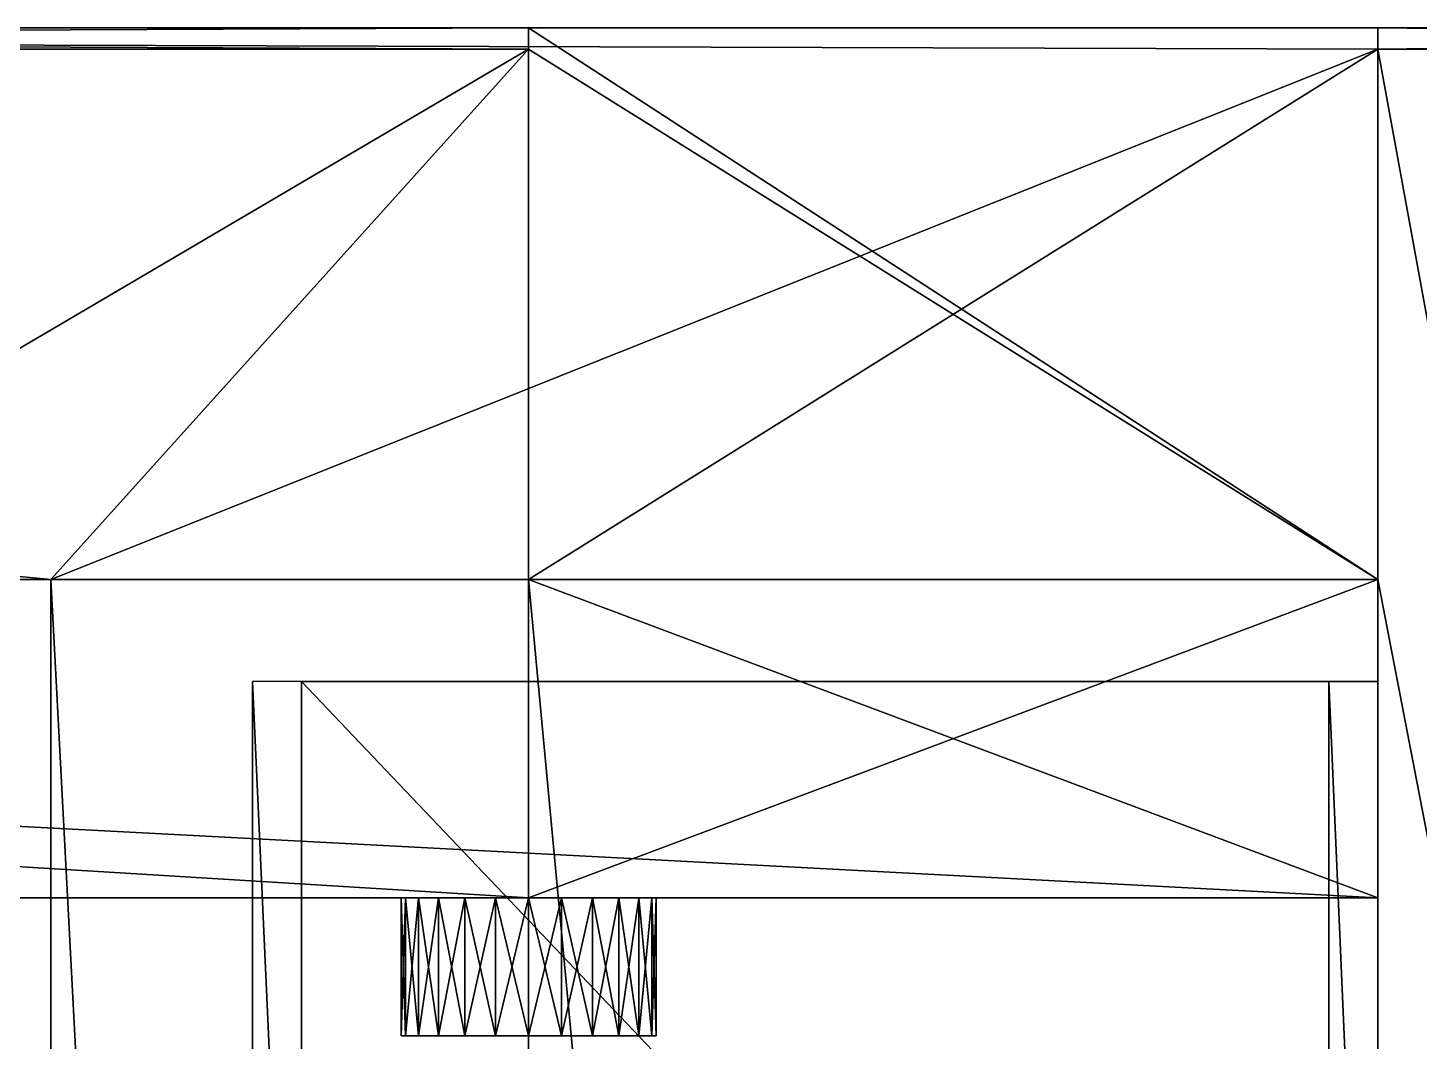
# Model space of a CAD drawing. Header units: millimetres. Extents: x -2 to 845, y -2 to 957.
# Drawn here: x 542.8 to 673.9, y 861.5 to 957 of the extents above; entities that cross this region are included whole.
import ezdxf

# ---------------------------------------------------------------- set-up
doc = ezdxf.new("R2010")
doc.units = ezdxf.units.MM
doc.header["$LTSCALE"] = 25.4

msp = doc.modelspace()

# ---------------------------------------------------------------- linework, layer by layer
for p, q in [((0, 957, -2), (845, 957, -2)), ((590, 957), (130, 957)), ((130, 957, 25), (590, 957, 25)), ((590, 957), (130, 957)), ((130, 957, 25), (590, 957, 25)), ((590, 957, 350), (130, 957, 350)), ((130, 957, 25), (590, 957, 25)), ((590, 957, 350), (130, 957, 350)), ((670, 957, 350), (590, 957, 350)), ((590, 955, 350), (590, 957, 350)), ((670, 957), (590, 957)), ((590, 955), (590, 957)), ((590, 955, 350), (590, 957, 350)), ((590, 957, 25), (590, 957, 350)), ((590, 955, 25), (590, 957, 25)), ((590, 957), (590, 957, 25)), ((590, 955), (590, 957)), ((590, 955, 25), (590, 957, 25)), ((590, 955), (590, 957)), ((590, 957), (590, 957, 25)), ((590, 955, 25), (590, 957, 25)), ((590, 955, 350), (590, 957, 350)), ((670, 957), (590, 957)), ((590, 957), (590, 957, 25)), ((590, 957, 25), (590, 957, 350)), ((670, 957, 350), (590, 957, 350)), ((590, 957, 25), (590, 957, 350)), ((670, 955, 350), (670, 957, 350)), ((670, 955), (670, 957)), ((670, 957), (670, 957, 350)), ((845, 957), (670, 957)), ((670, 957), (670, 957, 350)), ((670, 957, 350), (845, 957, 350)), ((670, 957, 350), (845, 957, 350)), ((670, 955, 350), (670, 957, 350)), ((670, 955, 350), (670, 957, 350)), ((670, 955), (670, 957)), ((670, 957), (670, 957, 350)), ((670, 955), (670, 957)), ((845, 957), (670, 957)), ((130, 955, 25), (590, 955, 25)), ((590, 955), (130, 955)), ((130, 955, 25), (590, 955, 25)), ((590, 955), (130, 955)), ((130, 955, 25), (590, 955, 25)), ((590, 955, 350), (130, 955, 350)), ((590, 955, 350), (590, 905, 350)), ((590, 905), (590, 955)), ((590, 905, 25), (590, 955, 25)), ((590, 955), (590, 955, 25)), ((590, 955, 350), (590, 905, 350)), ((590, 905, 25), (590, 955, 25)), ((590, 955), (590, 955, 25)), ((670, 955, 350), (670, 905, 350)), ((670, 955), (670, 905)), ((670, 955), (670, 955, 350)), ((670, 955, 350), (670, 905, 350)), ((670, 955), (670, 905)), ((845, 955), (670, 955)), ((670, 955, 350), (845, 955, 350)), ((670, 955), (670, 955, 350)), ((670, 955, 350), (845, 955, 350)), ((670, 955), (670, 955, 350)), ((845, 955), (670, 955)), ((845, 955), (670, 955)), ((845, 955, -2), (670, 955, -2)), ((670, 955), (670, 955, -2)), ((670, 955), (670, 905)), ((670, 955), (670, 955, -2)), ((670, 955, -2), (670, 905, -2)), ((845, 955, -2), (670, 955, -2)), ((670, 955, -2), (670, 905, -2)), ((670, 955, -2), (670, 905, -2)), ((845, 955, -2), (670, 955, -2)), ((590, 905, 337), (100, 905, 337)), ((100, 905, 307), (590, 905, 307)), ((590, 905, 337), (100, 905, 337)), ((100, 905, 307), (590, 905, 307)), ((545, 50), (545, 905)), ((545, 905), (590, 905)), ((545, 50, 25), (545, 905, 25)), ((545, 905, 25), (590, 905, 25)), ((545, 50, 25), (545, 905, 25)), ((545, 905), (545, 905, 25)), ((545, 905), (545, 905, -2)), ((545, 50, -2), (545, 905, -2)), ((545, 905, -2), (590, 905, -2)), ((545, 905), (545, 905, -2)), ((545, 905), (545, 905, 25)), ((545, 905, 25), (590, 905, 25)), ((545, 905, -2), (590, 905, -2)), ((545, 50, -2), (545, 905, -2)), ((545, 50, -2), (545, 905, -2)), ((545, 905, -2), (590, 905, -2)), ((670, 905, 350), (590, 905, 350)), ((670, 905), (590, 905)), ((590, 905, 350), (590, 905, 337)), ((670, 905, 337), (590, 905, 337)), ((670, 905, 350), (590, 905, 350)), ((670, 905), (590, 905)), ((590, 905), (590, 905, -2)), ((590, 905, 307), (590, 905, 25)), ((590, 905, 307), (670, 905, 307)), ((670, 905, 337), (590, 905, 337)), ((590, 905, 307), (590, 875, 307)), ((590, 905, 307), (670, 905, 307)), ((590, 905, 307), (590, 875, 307)), ((590, 905, 307), (590, 905, 25)), ((590, 905, 337), (590, 905, 307)), ((590, 905, 350), (590, 905, 337)), ((590, 905, 337), (590, 905, 307)), ((670, 905), (590, 905)), ((670, 905, -2), (590, 905, -2)), ((590, 905), (590, 905, -2)), ((670, 905, -2), (590, 905, -2)), ((670, 905, -2), (590, 905, -2)), ((670, 905, 337), (670, 905, 350)), ((670, 905, 337), (670, 875, 337)), ((670, 905, 307), (670, 875, 307)), ((670, 905), (670, 905, 307)), ((670, 905, 337), (670, 905, 350)), ((670, 905), (670, 905, 307)), ((670, 905, 337), (670, 875, 337)), ((670, 905, 307), (670, 875, 307)), ((670, 905), (670, 905, -2)), ((670, 905), (670, 905, -2)), ((564, 789, 100), (564, 895.39, 100)), ((564, 895.39, 100), (564, 895.39)), ((564, 895.39), (564, 789)), ((568.61, 895.39, 100), (564, 895.39, 100)), ((564, 789, 100), (564, 895.39, 100)), ((568.61, 793.61, 100), (568.61, 895.39, 100)), ((568.61, 793.61, 89), (568.61, 895.39, 89)), ((568.61, 895.39, 100), (568.61, 895.39, 89)), ((568.61, 793.61, 89), (568.61, 895.39, 89)), ((568.61, 895.39), (568.61, 793.61)), ((568.61, 895.39), (568.61, 895.39, 89)), ((568.61, 793.61, 100), (568.61, 895.39, 100)), ((670, 895.39), (568.61, 895.39)), ((568.61, 895.39, 89), (665.39, 895.39, 89)), ((568.61, 895.39), (568.61, 895.39, 89)), ((568.61, 895.39, 89), (665.39, 895.39, 89)), ((568.61, 793.61, 89), (568.61, 895.39, 89)), ((665.39, 895.39, 100), (665.39, 793.61, 100)), ((670, 895.39, 100), (665.39, 895.39, 100)), ((665.39, 895.39, 89), (670, 895.39, 89)), ((665.39, 895.39, 89), (670, 895.39, 89)), ((670, 895.39, 100), (665.39, 895.39, 100)), ((665.39, 895.39, 100), (665.39, 895.39, 89)), ((665.39, 895.39, 89), (665.39, 793.61, 89)), ((665.39, 895.39, 100), (665.39, 793.61, 100)), ((665.39, 895.39, 100), (665.39, 895.39, 89)), ((665.39, 895.39, 89), (665.39, 793.61, 89)), ((670, 895.39), (670, 895.39, 89)), ((670, 895.39, 89), (670, 895.39, 100)), ((670, 895.39, 100), (670, 789, 100)), ((670, 789), (670, 895.39)), ((670, 895.39, 100), (670, 789, 100)), ((670, 895.39), (670, 895.39, 89)), ((670, 895.39, 89), (670, 895.39, 100)), ((670, 875, 337), (50, 875, 337)), ((50, 875, 307), (590, 875, 307)), ((670, 875, 337), (50, 875, 337)), ((50, 875, 307), (590, 875, 307)), ((578, 875, 322), (578, 862, 322)), ((578, 875, 322), (578, 862, 322)), ((578.41, 875, 325.11), (578.41, 862, 325.11)), ((578.41, 875, 325.11), (578.41, 862, 325.11)), ((578.41, 875, 318.89), (578.41, 862, 318.89)), ((578.41, 875, 318.89), (578.41, 862, 318.89)), ((579.61, 875, 328), (579.61, 862, 328)), ((579.61, 875, 328), (579.61, 862, 328)), ((579.61, 875, 316), (579.61, 862, 316)), ((579.61, 875, 316), (579.61, 862, 316)), ((581.51, 875, 330.49), (581.51, 862, 330.49)), ((581.51, 875, 330.49), (581.51, 862, 330.49)), ((581.51, 875, 313.51), (581.51, 862, 313.51)), ((581.51, 875, 313.51), (581.51, 862, 313.51)), ((584, 875, 332.39), (584, 862, 332.39)), ((584, 875, 332.39), (584, 862, 332.39)), ((584, 875, 311.61), (584, 862, 311.61)), ((584, 875, 311.61), (584, 862, 311.61)), ((586.89, 875, 333.59), (586.89, 862, 333.59)), ((586.89, 875, 333.59), (586.89, 862, 333.59)), ((586.89, 875, 310.41), (586.89, 862, 310.41)), ((586.89, 875, 310.41), (586.89, 862, 310.41)), ((590, 875, 307), (670, 875, 307)), ((590, 875, 307), (670, 875, 307)), ((590, 875, 334), (590, 862, 334)), ((590, 875, 334), (590, 862, 334)), ((590, 875, 310), (590, 862, 310)), ((590, 875, 310), (590, 862, 310)), ((593.11, 875, 333.59), (593.11, 862, 333.59)), ((593.11, 875, 333.59), (593.11, 862, 333.59)), ((593.11, 875, 310.41), (593.11, 862, 310.41)), ((593.11, 875, 310.41), (593.11, 862, 310.41)), ((596, 875, 332.39), (596, 862, 332.39)), ((596, 875, 332.39), (596, 862, 332.39)), ((596, 875, 311.61), (596, 862, 311.61)), ((596, 875, 311.61), (596, 862, 311.61)), ((598.49, 875, 330.49), (598.49, 862, 330.49)), ((598.49, 875, 330.49), (598.49, 862, 330.49)), ((598.49, 875, 313.51), (598.49, 862, 313.51)), ((598.49, 875, 313.51), (598.49, 862, 313.51)), ((600.39, 875, 316), (600.39, 862, 316)), ((600.39, 875, 328), (600.39, 862, 328)), ((600.39, 875, 328), (600.39, 862, 328)), ((600.39, 875, 316), (600.39, 862, 316)), ((601.59, 875, 318.89), (601.59, 862, 318.89)), ((601.59, 875, 318.89), (601.59, 862, 318.89)), ((601.59, 875, 325.11), (601.59, 862, 325.11)), ((601.59, 875, 325.11), (601.59, 862, 325.11)), ((602, 875, 322), (602, 862, 322)), ((602, 875, 322), (602, 862, 322)), ((670, 875, 307), (670, 875, 337)), ((670, 875, 307), (670, 875, 337))]:
    msp.add_line(p, q)
at = {"extrusion": (0, 1, 0)}
for centre in [(-590, 322, 875), (-590, 322, 875), (-590, 322, 875), (-590, 322, 875), (-590, 322, 875), (-590, 322, 875), (-590, 322, 875), (-590, 322, 875), (-590, 322, 875), (-590, 322, 875), (-590, 322, 875), (-590, 322, 875), (-590, 322, 875), (-590, 322, 875), (-590, 322, 875), (-590, 322, 875), (-590, 322, 875), (-590, 322, 875), (-590, 322, 875), (-590, 322, 875), (-590, 322, 875), (-590, 322, 875), (-590, 322, 875), (-590, 322, 875), (-590, 322, 875), (-590, 322, 862), (-590, 322, 862), (-590, 322, 862), (-590, 322, 862), (-590, 322, 862), (-590, 322, 862), (-590, 322, 862), (-590, 322, 862), (-590, 322, 862), (-590, 322, 862), (-590, 322, 862), (-590, 322, 862), (-590, 322, 862), (-590, 322, 862), (-590, 322, 862), (-590, 322, 862), (-590, 322, 862), (-590, 322, 862), (-590, 322, 862), (-590, 322, 862), (-590, 322, 862), (-590, 322, 862), (-590, 322, 862), (-590, 322, 862), (-590, 322, 862)]:
    msp.add_circle(centre, 12, dxfattribs=at)

# ---------------------------------------------------------------- meshes
mesh = msp.add_polyface()
corners = [(0, -2, -2), (545, 50, -2), (0, 957, -2), (670, -2, -2), (590, 50, -2), (670, 50, -2), (670, 0, -2), (670, 955, -2), (845, 957, -2), (545, 905, -2), (590, 905, -2), (670, 905, -2), (845, 955, -2)]
mesh.append_faces([[corners[k] for k in face] for face in [(5, 3, 6), (7, 10, 11), (8, 7, 12)]], dxfattribs={"vtx0": -1})
mesh.append_faces([[corners[k] for k in face] for face in [(0, 1, 2), (1, 3, 4), (4, 3, 5), (2, 7, 8), (9, 2, 1)]], dxfattribs={"vtx0": -1, "vtx1": -1})
mesh.append_faces([[corners[k] for k in face] for face in [(7, 2, 9)]], dxfattribs={"vtx0": -1, "vtx1": -1, "vtx2": -1})
mesh.append_faces([[corners[k] for k in face] for face in [(1, 0, 3), (7, 9, 10)]], dxfattribs={"vtx0": -1, "vtx2": -1})
mesh = msp.add_polyface()
corners = [(130, 957, 25), (590, 957), (130, 957), (590, 957, 25)]
mesh.append_faces([[corners[k] for k in face] for face in [(0, 1, 2), (1, 0, 3)]], dxfattribs={"vtx0": -1})
mesh = msp.add_polyface()
corners = [(590, 957), (130, 955), (130, 957), (590, 955)]
mesh.append_faces([[corners[k] for k in face] for face in [(0, 1, 2), (1, 0, 3)]], dxfattribs={"vtx0": -1})
mesh = msp.add_polyface()
corners = [(590, 955, 25), (130, 957, 25), (130, 955, 25), (590, 957, 25)]
mesh.append_faces([[corners[k] for k in face] for face in [(0, 1, 2), (1, 0, 3)]], dxfattribs={"vtx0": -1})
mesh = msp.add_polyface()
corners = [(590, 955, 350), (130, 957, 350), (130, 955, 350), (590, 957, 350)]
mesh.append_faces([[corners[k] for k in face] for face in [(0, 1, 2), (1, 0, 3)]], dxfattribs={"vtx0": -1})
mesh = msp.add_polyface()
corners = [(130, 957, 350), (590, 957, 25), (130, 957, 25), (590, 957, 350)]
mesh.append_faces([[corners[k] for k in face] for face in [(0, 1, 2), (1, 0, 3)]], dxfattribs={"vtx0": -1})
mesh = msp.add_polyface()
corners = [(670, 905, 350), (590, 955, 350), (590, 905, 350), (590, 957, 350), (670, 957, 350), (670, 955, 350)]
mesh.append_faces([[corners[k] for k in face] for face in [(0, 1, 2), (4, 0, 5)]], dxfattribs={"vtx0": -1})
mesh.append_faces([[corners[k] for k in face] for face in [(1, 0, 3), (3, 0, 4)]], dxfattribs={"vtx0": -1, "vtx1": -1})
mesh = msp.add_polyface()
corners = [(670, 905), (590, 955), (590, 905), (590, 957), (670, 957), (670, 955)]
mesh.append_faces([[corners[k] for k in face] for face in [(0, 1, 2), (4, 0, 5)]], dxfattribs={"vtx0": -1})
mesh.append_faces([[corners[k] for k in face] for face in [(1, 0, 3), (3, 0, 4)]], dxfattribs={"vtx0": -1, "vtx1": -1})
mesh = msp.add_polyface()
corners = [(590, 905, 350), (590, 905, 307), (590, 905, 337), (590, 905, 25), (590, 955, 25), (590, 955, 350), (590, 957, 25), (590, 957, 350)]
mesh.append_faces([[corners[k] for k in face] for face in [(0, 1, 2), (6, 5, 7)]], dxfattribs={"vtx0": -1})
mesh.append_faces([[corners[k] for k in face] for face in [(1, 0, 3), (3, 0, 4), (4, 5, 6)]], dxfattribs={"vtx0": -1, "vtx1": -1})
mesh.append_faces([[corners[k] for k in face] for face in [(4, 0, 5)]], dxfattribs={"vtx0": -1, "vtx2": -1})
mesh = msp.add_polyface()
corners = [(590, 957), (590, 955, 25), (590, 955), (590, 957, 25)]
mesh.append_faces([[corners[k] for k in face] for face in [(0, 1, 2), (1, 0, 3)]], dxfattribs={"vtx0": -1})
mesh = msp.add_polyface()
corners = [(590, 957), (670, 957, 350), (670, 957), (590, 957, 25), (590, 957, 350)]
mesh.append_faces([[corners[k] for k in face] for face in [(0, 1, 2), (1, 3, 4)]], dxfattribs={"vtx0": -1})
mesh.append_faces([[corners[k] for k in face] for face in [(1, 0, 3)]], dxfattribs={"vtx0": -1, "vtx2": -1})
mesh = msp.add_polyface()
corners = [(670, 957, 350), (845, 957), (670, 957), (845, 957, 350)]
mesh.append_faces([[corners[k] for k in face] for face in [(0, 1, 2), (1, 0, 3)]], dxfattribs={"vtx0": -1})
mesh = msp.add_polyface()
corners = [(845, 955, 350), (670, 957, 350), (670, 955, 350), (845, 957, 350)]
mesh.append_faces([[corners[k] for k in face] for face in [(0, 1, 2), (1, 0, 3)]], dxfattribs={"vtx0": -1})
mesh = msp.add_polyface()
corners = [(670, 957), (670, 955, 350), (670, 955), (670, 957, 350)]
mesh.append_faces([[corners[k] for k in face] for face in [(0, 1, 2), (1, 0, 3)]], dxfattribs={"vtx0": -1})
mesh = msp.add_polyface()
corners = [(845, 955), (670, 957), (670, 955), (845, 957)]
mesh.append_faces([[corners[k] for k in face] for face in [(0, 1, 2), (1, 0, 3)]], dxfattribs={"vtx0": -1})
mesh = msp.add_polyface()
corners = [(590, -2, 25), (130, 35, 25), (130, -2, 25), (505, 50, 25), (545, 50, 25), (505, 905, 25), (590, 50, 25), (100, 920, 25), (100, 905, 25), (130, 920, 25), (130, 955, 25), (590, 955, 25), (545, 905, 25), (590, 905, 25), (100, 50, 25), (100, 35, 25)]
mesh.append_faces([[corners[k] for k in face] for face in [(0, 1, 2), (4, 0, 6), (5, 7, 8), (11, 12, 13), (1, 14, 15)]], dxfattribs={"vtx0": -1})
mesh.append_faces([[corners[k] for k in face] for face in [(3, 4, 5), (7, 5, 9), (9, 5, 10), (10, 5, 11), (12, 5, 4), (14, 1, 3)]], dxfattribs={"vtx0": -1, "vtx1": -1})
mesh.append_faces([[corners[k] for k in face] for face in [(1, 0, 3), (3, 0, 4), (11, 5, 12)]], dxfattribs={"vtx0": -1, "vtx1": -1, "vtx2": -1})
mesh = msp.add_polyface()
corners = [(590, 955, 25), (130, 955), (590, 955), (130, 955, 25)]
mesh.append_faces([[corners[k] for k in face] for face in [(0, 1, 2), (1, 0, 3)]], dxfattribs={"vtx0": -1})
mesh = msp.add_polyface()
corners = [(845, -2, -2), (670, 0, -2), (670, -2, -2), (670, 50, -2), (670, 905, -2), (670, 955, -2), (845, 955, -2), (845, 0, -2), (590, 50, -2), (545, 905, -2), (545, 50, -2), (590, 905, -2)]
mesh.append_faces([[corners[k] for k in face] for face in [(0, 1, 2), (6, 0, 7), (8, 9, 10)]], dxfattribs={"vtx0": -1})
mesh.append_faces([[corners[k] for k in face] for face in [(1, 0, 3), (4, 0, 5), (5, 0, 6), (9, 8, 11), (11, 3, 4)]], dxfattribs={"vtx0": -1, "vtx1": -1})
mesh.append_faces([[corners[k] for k in face] for face in [(3, 0, 4)]], dxfattribs={"vtx0": -1, "vtx1": -1, "vtx2": -1})
mesh.append_faces([[corners[k] for k in face] for face in [(11, 8, 3)]], dxfattribs={"vtx0": -1, "vtx2": -1})
mesh = msp.add_polyface()
corners = [(670, 955), (670, 905, 307), (670, 905), (670, 905, 337), (670, 905, 350), (670, 955, 350), (670, 875, 337), (670, 875, 307)]
mesh.append_faces([[corners[k] for k in face] for face in [(0, 1, 2), (4, 0, 5), (1, 6, 7)]], dxfattribs={"vtx0": -1})
mesh.append_faces([[corners[k] for k in face] for face in [(3, 0, 4), (6, 1, 3)]], dxfattribs={"vtx0": -1, "vtx1": -1})
mesh.append_faces([[corners[k] for k in face] for face in [(1, 0, 3)]], dxfattribs={"vtx0": -1, "vtx1": -1, "vtx2": -1})
mesh = msp.add_polyface()
corners = [(845, 955, 350), (670, 955), (845, 955), (670, 955, 350)]
mesh.append_faces([[corners[k] for k in face] for face in [(0, 1, 2), (1, 0, 3)]], dxfattribs={"vtx0": -1})
mesh = msp.add_polyface()
corners = [(670, 955), (845, 955, -2), (670, 955, -2), (845, 955)]
mesh.append_faces([[corners[k] for k in face] for face in [(0, 1, 2), (1, 0, 3)]], dxfattribs={"vtx0": -1})
mesh = msp.add_polyface()
corners = [(670, 955), (670, 905, -2), (670, 905), (670, 955, -2)]
mesh.append_faces([[corners[k] for k in face] for face in [(0, 1, 2), (1, 0, 3)]], dxfattribs={"vtx0": -1})
mesh = msp.add_polyface()
corners = [(50, 875, 337), (100, 905, 337), (50, 905, 337), (670, 875, 337), (590, 905, 337), (670, 905, 337)]
mesh.append_faces([[corners[k] for k in face] for face in [(0, 1, 2), (4, 3, 5)]], dxfattribs={"vtx0": -1})
mesh.append_faces([[corners[k] for k in face] for face in [(1, 3, 4)]], dxfattribs={"vtx0": -1, "vtx1": -1})
mesh.append_faces([[corners[k] for k in face] for face in [(1, 0, 3)]], dxfattribs={"vtx0": -1, "vtx2": -1})
mesh = msp.add_polyface()
corners = [(100, 905, 307), (50, 875, 307), (50, 905, 307), (590, 875, 307), (590, 905, 307)]
mesh.append_faces([[corners[k] for k in face] for face in [(0, 1, 2), (3, 0, 4)]], dxfattribs={"vtx0": -1})
mesh.append_faces([[corners[k] for k in face] for face in [(1, 0, 3)]], dxfattribs={"vtx0": -1, "vtx1": -1})
mesh = msp.add_polyface()
corners = [(590, 905, 307), (100, 905, 337), (100, 905, 307), (590, 905, 337)]
mesh.append_faces([[corners[k] for k in face] for face in [(0, 1, 2), (1, 0, 3)]], dxfattribs={"vtx0": -1})
mesh = msp.add_polyface()
corners = [(545, 905, 25), (545, 50), (545, 50, 25), (545, 50, -2), (545, 905, -2), (545, 905)]
mesh.append_faces([[corners[k] for k in face] for face in [(0, 1, 2), (4, 0, 5)]], dxfattribs={"vtx0": -1})
mesh.append_faces([[corners[k] for k in face] for face in [(1, 0, 3), (3, 0, 4)]], dxfattribs={"vtx0": -1, "vtx1": -1})
mesh = msp.add_polyface()
corners = [(545, 905, 25), (590, 905, 25), (545, 905), (545, 905, -2), (590, 905), (590, 905, -2), (670, 905), (670, 905, 307), (590, 905, 307)]
mesh.append_faces([[corners[k] for k in face] for face in [(3, 4, 5), (7, 1, 8)]], dxfattribs={"vtx0": -1})
mesh.append_faces([[corners[k] for k in face] for face in [(4, 2, 6), (6, 1, 7)]], dxfattribs={"vtx0": -1, "vtx1": -1})
mesh.append_faces([[corners[k] for k in face] for face in [(6, 2, 1)]], dxfattribs={"vtx0": -1, "vtx1": -1, "vtx2": -1})
mesh.append_faces([[corners[k] for k in face] for face in [(4, 3, 2)]], dxfattribs={"vtx0": -1, "vtx2": -1})
mesh.append_faces([[corners[k] for k in face] for face in [(0, 1, 2)]], dxfattribs={"vtx1": -1})
mesh = msp.add_polyface()
corners = [(670, 905, 350), (590, 905, 337), (670, 905, 337), (590, 905, 350)]
mesh.append_faces([[corners[k] for k in face] for face in [(0, 1, 2), (1, 0, 3)]], dxfattribs={"vtx0": -1})
mesh = msp.add_polyface()
corners = [(670, 905, 307), (590, 875, 307), (590, 905, 307), (670, 875, 307)]
mesh.append_faces([[corners[k] for k in face] for face in [(0, 1, 2), (1, 0, 3)]], dxfattribs={"vtx0": -1})
mesh = msp.add_polyface()
corners = [(590, 905), (670, 905, -2), (590, 905, -2), (670, 905)]
mesh.append_faces([[corners[k] for k in face] for face in [(0, 1, 2), (1, 0, 3)]], dxfattribs={"vtx0": -1})
mesh = msp.add_polyface()
corners = [(564, 895.39, 100), (564, 789), (564, 789, 100), (564, 895.39)]
mesh.append_faces([[corners[k] for k in face] for face in [(0, 1, 2), (1, 0, 3)]], dxfattribs={"vtx0": -1})
mesh = msp.add_polyface()
corners = [(564, 789, 100), (568.61, 793.61, 100), (564, 895.39, 100), (670, 789, 100), (665.39, 793.61, 100), (665.39, 895.39, 100), (670, 895.39, 100), (568.61, 895.39, 100)]
mesh.append_faces([[corners[k] for k in face] for face in [(5, 3, 6)]], dxfattribs={"vtx0": -1})
mesh.append_faces([[corners[k] for k in face] for face in [(0, 1, 2), (1, 3, 4), (4, 3, 5)]], dxfattribs={"vtx0": -1, "vtx1": -1})
mesh.append_faces([[corners[k] for k in face] for face in [(1, 0, 3)]], dxfattribs={"vtx0": -1, "vtx2": -1})
mesh.append_faces([[corners[k] for k in face] for face in [(7, 2, 1)]], dxfattribs={"vtx1": -1})
mesh = msp.add_polyface()
corners = [(568.61, 895.39, 89), (568.61, 793.61, 100), (568.61, 793.61, 89), (568.61, 895.39, 100)]
mesh.append_faces([[corners[k] for k in face] for face in [(0, 1, 2), (1, 0, 3)]], dxfattribs={"vtx0": -1})
mesh = msp.add_polyface()
corners = [(568.61, 895.39), (568.61, 793.61, 89), (568.61, 793.61), (568.61, 895.39, 89)]
mesh.append_faces([[corners[k] for k in face] for face in [(0, 1, 2), (1, 0, 3)]], dxfattribs={"vtx0": -1})
mesh = msp.add_polyface()
corners = [(670, 895.39, 89), (568.61, 895.39), (670, 895.39), (568.61, 895.39, 89), (665.39, 895.39, 89)]
mesh.append_faces([[corners[k] for k in face] for face in [(0, 1, 2), (3, 0, 4)]], dxfattribs={"vtx0": -1})
mesh.append_faces([[corners[k] for k in face] for face in [(1, 0, 3)]], dxfattribs={"vtx0": -1, "vtx1": -1})
mesh = msp.add_polyface()
corners = [(665.39, 793.61, 89), (568.61, 895.39, 89), (568.61, 793.61, 89), (665.39, 895.39, 89)]
mesh.append_faces([[corners[k] for k in face] for face in [(0, 1, 2), (1, 0, 3)]], dxfattribs={"vtx0": -1})
mesh = msp.add_polyface()
corners = [(670, 895.39, 100), (665.39, 895.39, 89), (670, 895.39, 89), (665.39, 895.39, 100)]
mesh.append_faces([[corners[k] for k in face] for face in [(0, 1, 2), (1, 0, 3)]], dxfattribs={"vtx0": -1})
mesh = msp.add_polyface()
corners = [(665.39, 895.39, 100), (665.39, 793.61, 89), (665.39, 793.61, 100), (665.39, 895.39, 89)]
mesh.append_faces([[corners[k] for k in face] for face in [(0, 1, 2), (1, 0, 3)]], dxfattribs={"vtx0": -1})
mesh = msp.add_polyface()
corners = [(670, 895.39), (670, 789, 100), (670, 789), (670, 895.39, 100), (670, 895.39, 89)]
mesh.append_faces([[corners[k] for k in face] for face in [(0, 1, 2), (3, 0, 4)]], dxfattribs={"vtx0": -1})
mesh.append_faces([[corners[k] for k in face] for face in [(1, 0, 3)]], dxfattribs={"vtx0": -1, "vtx1": -1})
mesh = msp.add_polyface()
corners = [(670, 875, 337), (590, 875, 307), (670, 875, 307), (593.11, 875, 310.41), (590, 875, 310), (596, 875, 311.61), (598.49, 875, 313.51), (600.39, 875, 316), (601.59, 875, 318.89), (602, 875, 322), (601.59, 875, 325.11), (600.39, 875, 328), (598.49, 875, 330.49), (596, 875, 332.39), (593.11, 875, 333.59), (590, 875, 334), (50, 875, 337), (50, 875, 307), (586.89, 875, 310.41), (584, 875, 311.61), (581.51, 875, 313.51), (579.61, 875, 316), (578.41, 875, 318.89), (578, 875, 322), (578.41, 875, 325.11), (579.61, 875, 328), (581.51, 875, 330.49), (584, 875, 332.39), (586.89, 875, 333.59)]
mesh.append_faces([[corners[k] for k in face] for face in [(0, 1, 2), (1, 16, 17)]], dxfattribs={"vtx0": -1})
mesh.append_faces([[corners[k] for k in face] for face in [(3, 0, 5), (5, 0, 6), (6, 0, 7), (7, 0, 8), (8, 0, 9), (9, 0, 10), (10, 0, 11), (11, 0, 12), (12, 0, 13), (13, 0, 14), (14, 0, 15)]], dxfattribs={"vtx0": -1, "vtx1": -1})
mesh.append_faces([[corners[k] for k in face] for face in [(1, 0, 3), (16, 1, 4)]], dxfattribs={"vtx0": -1, "vtx1": -1, "vtx2": -1})
mesh.append_faces([[corners[k] for k in face] for face in [(1, 3, 4), (15, 0, 16), (16, 4, 18), (16, 18, 19), (16, 19, 20), (16, 20, 21), (16, 21, 22), (16, 22, 23), (16, 23, 24), (16, 24, 25), (16, 25, 26), (16, 26, 27), (16, 27, 28), (16, 28, 15)]], dxfattribs={"vtx0": -1, "vtx2": -1})
mesh = msp.add_polyface()
corners = [(578.41, 875, 325.11), (578, 862, 322), (578.41, 862, 325.11), (578, 875, 322)]
mesh.append_faces([[corners[k] for k in face] for face in [(0, 1, 2), (1, 0, 3)]], dxfattribs={"vtx0": -1})
mesh = msp.add_polyface()
corners = [(578, 875, 322), (578.41, 862, 318.89), (578, 862, 322), (578.41, 875, 318.89)]
mesh.append_faces([[corners[k] for k in face] for face in [(0, 1, 2), (1, 0, 3)]], dxfattribs={"vtx0": -1})
mesh = msp.add_polyface()
corners = [(579.61, 875, 328), (578.41, 862, 325.11), (579.61, 862, 328), (578.41, 875, 325.11)]
mesh.append_faces([[corners[k] for k in face] for face in [(0, 1, 2), (1, 0, 3)]], dxfattribs={"vtx0": -1})
mesh = msp.add_polyface()
corners = [(578.41, 875, 318.89), (579.61, 862, 316), (578.41, 862, 318.89), (579.61, 875, 316)]
mesh.append_faces([[corners[k] for k in face] for face in [(0, 1, 2), (1, 0, 3)]], dxfattribs={"vtx0": -1})
mesh = msp.add_polyface()
corners = [(581.51, 875, 330.49), (579.61, 862, 328), (581.51, 862, 330.49), (579.61, 875, 328)]
mesh.append_faces([[corners[k] for k in face] for face in [(0, 1, 2), (1, 0, 3)]], dxfattribs={"vtx0": -1})
mesh = msp.add_polyface()
corners = [(579.61, 875, 316), (581.51, 862, 313.51), (579.61, 862, 316), (581.51, 875, 313.51)]
mesh.append_faces([[corners[k] for k in face] for face in [(0, 1, 2), (1, 0, 3)]], dxfattribs={"vtx0": -1})
mesh = msp.add_polyface()
corners = [(584, 862, 332.39), (581.51, 875, 330.49), (581.51, 862, 330.49), (584, 875, 332.39)]
mesh.append_faces([[corners[k] for k in face] for face in [(0, 1, 2), (1, 0, 3)]], dxfattribs={"vtx0": -1})
mesh = msp.add_polyface()
corners = [(584, 875, 311.61), (581.51, 862, 313.51), (581.51, 875, 313.51), (584, 862, 311.61)]
mesh.append_faces([[corners[k] for k in face] for face in [(0, 1, 2), (1, 0, 3)]], dxfattribs={"vtx0": -1})
mesh = msp.add_polyface()
corners = [(586.89, 862, 333.59), (584, 875, 332.39), (584, 862, 332.39), (586.89, 875, 333.59)]
mesh.append_faces([[corners[k] for k in face] for face in [(0, 1, 2), (1, 0, 3)]], dxfattribs={"vtx0": -1})
mesh = msp.add_polyface()
corners = [(586.89, 875, 310.41), (584, 862, 311.61), (584, 875, 311.61), (586.89, 862, 310.41)]
mesh.append_faces([[corners[k] for k in face] for face in [(0, 1, 2), (1, 0, 3)]], dxfattribs={"vtx0": -1})
mesh = msp.add_polyface()
corners = [(590, 862, 334), (586.89, 875, 333.59), (586.89, 862, 333.59), (590, 875, 334)]
mesh.append_faces([[corners[k] for k in face] for face in [(0, 1, 2), (1, 0, 3)]], dxfattribs={"vtx0": -1})
mesh = msp.add_polyface()
corners = [(590, 875, 310), (586.89, 862, 310.41), (586.89, 875, 310.41), (590, 862, 310)]
mesh.append_faces([[corners[k] for k in face] for face in [(0, 1, 2), (1, 0, 3)]], dxfattribs={"vtx0": -1})
mesh = msp.add_polyface()
corners = [(593.11, 862, 333.59), (590, 875, 334), (590, 862, 334), (593.11, 875, 333.59)]
mesh.append_faces([[corners[k] for k in face] for face in [(0, 1, 2), (1, 0, 3)]], dxfattribs={"vtx0": -1})
mesh = msp.add_polyface()
corners = [(593.11, 875, 310.41), (590, 862, 310), (590, 875, 310), (593.11, 862, 310.41)]
mesh.append_faces([[corners[k] for k in face] for face in [(0, 1, 2), (1, 0, 3)]], dxfattribs={"vtx0": -1})
mesh = msp.add_polyface()
corners = [(596, 862, 332.39), (593.11, 875, 333.59), (593.11, 862, 333.59), (596, 875, 332.39)]
mesh.append_faces([[corners[k] for k in face] for face in [(0, 1, 2), (1, 0, 3)]], dxfattribs={"vtx0": -1})
mesh = msp.add_polyface()
corners = [(596, 875, 311.61), (593.11, 862, 310.41), (593.11, 875, 310.41), (596, 862, 311.61)]
mesh.append_faces([[corners[k] for k in face] for face in [(0, 1, 2), (1, 0, 3)]], dxfattribs={"vtx0": -1})
mesh = msp.add_polyface()
corners = [(598.49, 862, 330.49), (596, 875, 332.39), (596, 862, 332.39), (598.49, 875, 330.49)]
mesh.append_faces([[corners[k] for k in face] for face in [(0, 1, 2), (1, 0, 3)]], dxfattribs={"vtx0": -1})
mesh = msp.add_polyface()
corners = [(598.49, 875, 313.51), (596, 862, 311.61), (596, 875, 311.61), (598.49, 862, 313.51)]
mesh.append_faces([[corners[k] for k in face] for face in [(0, 1, 2), (1, 0, 3)]], dxfattribs={"vtx0": -1})
mesh = msp.add_polyface()
corners = [(600.39, 875, 328), (598.49, 862, 330.49), (600.39, 862, 328), (598.49, 875, 330.49)]
mesh.append_faces([[corners[k] for k in face] for face in [(0, 1, 2), (1, 0, 3)]], dxfattribs={"vtx0": -1})
mesh = msp.add_polyface()
corners = [(598.49, 875, 313.51), (600.39, 862, 316), (598.49, 862, 313.51), (600.39, 875, 316)]
mesh.append_faces([[corners[k] for k in face] for face in [(0, 1, 2), (1, 0, 3)]], dxfattribs={"vtx0": -1})
mesh = msp.add_polyface()
corners = [(600.39, 875, 316), (601.59, 862, 318.89), (600.39, 862, 316), (601.59, 875, 318.89)]
mesh.append_faces([[corners[k] for k in face] for face in [(0, 1, 2), (1, 0, 3)]], dxfattribs={"vtx0": -1})
mesh = msp.add_polyface()
corners = [(601.59, 875, 325.11), (600.39, 862, 328), (601.59, 862, 325.11), (600.39, 875, 328)]
mesh.append_faces([[corners[k] for k in face] for face in [(0, 1, 2), (1, 0, 3)]], dxfattribs={"vtx0": -1})
mesh = msp.add_polyface()
corners = [(601.59, 875, 318.89), (602, 862, 322), (601.59, 862, 318.89), (602, 875, 322)]
mesh.append_faces([[corners[k] for k in face] for face in [(0, 1, 2), (1, 0, 3)]], dxfattribs={"vtx0": -1})
mesh = msp.add_polyface()
corners = [(602, 875, 322), (601.59, 862, 325.11), (602, 862, 322), (601.59, 875, 325.11)]
mesh.append_faces([[corners[k] for k in face] for face in [(0, 1, 2), (1, 0, 3)]], dxfattribs={"vtx0": -1})
mesh = msp.add_polyface()
corners = [(593.11, 862, 310.41), (586.89, 862, 310.41), (590, 862, 310), (584, 862, 311.61), (596, 862, 311.61), (598.49, 862, 313.51), (581.51, 862, 313.51), (600.39, 862, 316), (579.61, 862, 316), (601.59, 862, 318.89), (578.41, 862, 318.89), (602, 862, 322), (578, 862, 322), (601.59, 862, 325.11), (578.41, 862, 325.11), (579.61, 862, 328), (600.39, 862, 328), (598.49, 862, 330.49), (581.51, 862, 330.49), (596, 862, 332.39), (584, 862, 332.39), (593.11, 862, 333.59), (586.89, 862, 333.59), (590, 862, 334)]
mesh.append_faces([[corners[k] for k in face] for face in [(0, 1, 2), (22, 21, 23)]], dxfattribs={"vtx0": -1})
mesh.append_faces([[corners[k] for k in face] for face in [(1, 0, 3), (3, 5, 6), (6, 7, 8), (8, 9, 10), (10, 11, 12), (12, 13, 14), (14, 13, 15), (15, 17, 18), (18, 19, 20), (20, 21, 22)]], dxfattribs={"vtx0": -1, "vtx1": -1})
mesh.append_faces([[corners[k] for k in face] for face in [(3, 0, 4), (3, 4, 5), (6, 5, 7), (8, 7, 9), (10, 9, 11), (12, 11, 13), (15, 13, 16), (15, 16, 17), (18, 17, 19), (20, 19, 21)]], dxfattribs={"vtx0": -1, "vtx2": -1})

doc.saveas('drawing.dxf')
